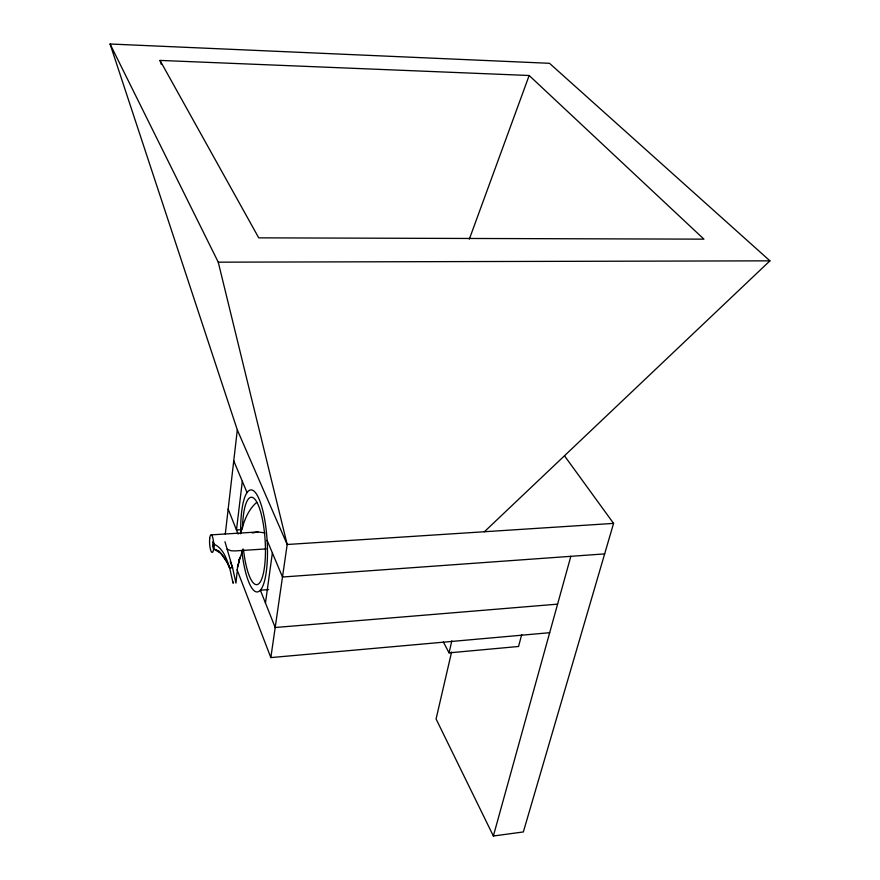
<?xml version="1.0" encoding="UTF-8"?>
<svg xmlns="http://www.w3.org/2000/svg" width="880" height="880" viewBox="0 0 880 880"><rect width="100%" height="100%" fill="white"/><g stroke="black" fill="none" stroke-linecap="round" stroke-linejoin="round"><path stroke-width="1.32" d="M237.094 572L235.972 583.099L232.573 567.721L224.972 541.728M237.193 570.746L237.699 565.125M233.574 582.131L233.112 583.308L229.647 567.919L227.271 562.617L220.693 553.168L213.576 548.889L214.093 544.214L213.114 541.585L212.608 546.26L213.576 548.889L219.736 551.54M225.291 534.006L237.314 429.935L110.066 44L549.494 63.305L769.934 260.843L484.385 531.751M242.319 481.305L236.467 529.98L241.934 529.65M265.463 603.009L272.382 552.937M549.681 632.698L270.842 657.591L287.188 544.5L218.251 262.174L110.066 44M237.875 566.962L239.173 559.548M238.172 565.257L239.866 557.359L238.667 562.386L243.023 548.988M521.719 634.524L518.562 646.481L449.053 652.861L451.825 640.871M451.583 652.069L436.073 718.96L493.361 836L523.347 831.952L613.569 523.391L564.531 455.873M493.361 836L570.845 556.314M240.394 533.83C243.65 522.555 247.379 510.312 256.663 502.447M469.348 239.096L529.166 75.504L160.006 60.412L161.271 64.328M252.197 532.983L257.939 531.949L264.913 532.917M557.59 604.142L275.187 627.506L260.381 590.205L268.587 589.589M604.648 553.894L282.491 577.016L267.113 540.364M213.576 548.889C222.046 551.628 226.479 560.263 229.647 567.919L232.573 567.721L230.23 561.605M613.569 523.391L287.188 544.5L237.314 429.935M266.167 548.911L235.026 550.924L231.154 550.77L227.062 549.23M211.343 534.864L257.939 531.949M218.251 262.174L769.934 260.843M214.093 544.214C223.355 548.383 226.71 559.075 229.647 567.919M529.166 75.504L703.923 239.151L258.742 237.853L160.006 60.412M443.399 642.07L449.053 652.861M233.739 460.867L247.071 492.635M228.173 509.102L238.084 534.061M237.072 569.756L270.842 657.591M240.713 533.06A51.106 13.035 86.4 0 1 258.566 497.893A51.106 13.035 86.4 0 1 263.879 583.187A51.106 13.035 86.4 0 1 241.802 550.407M242.528 527.923A43.802 11.176 86.4 0 1 258.819 506.429A43.802 11.176 86.4 0 1 262.031 578.16A43.802 11.176 86.4 0 1 243.496 549.505M209.704 538.373A8.833 2.024 86.4 0 0 211.926 552.398A8.833 2.024 86.4 0 0 213.301 540.133A8.833 2.024 86.4 0 0 209.704 538.373"/></g></svg>
